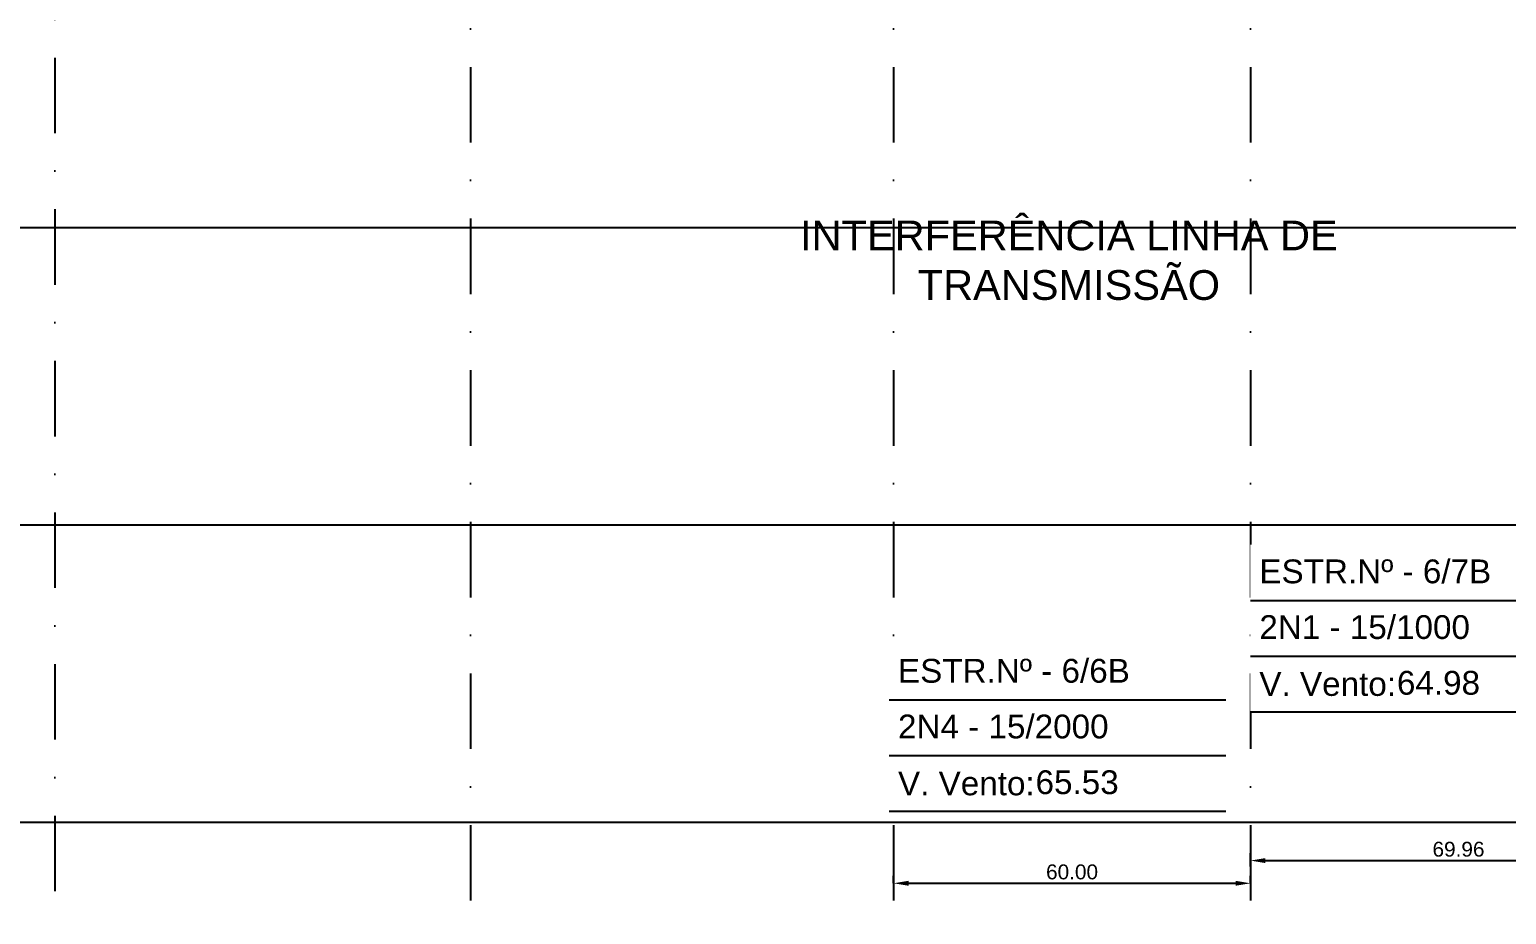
# Model space of a CAD drawing. Header units: metres. Extents: x -121 to 9872, y 3505 to 10721.
# Drawn here: x 6264.7 to 6513, y 6561.4 to 6710.3 of the extents above; entities that cross this region are included whole.
import ezdxf
from ezdxf.enums import TextEntityAlignment as Align

# ---------------------------------------------------------------- set-up
doc = ezdxf.new("R2010")
doc.units = ezdxf.units.M
doc.set_wipeout_variables(frame=1)
doc.header["$PDMODE"] = 2
doc.linetypes.add('DASHDOT', pattern=[25.4, 12.7, -6.35, 0, -6.35])
for name, color, linetype in [('Cabeçalho', 7, 'Continuous'), ('CON-LTs-EXISTENTES', 180, 'Continuous'), ('cotas', 7, 'Continuous'), ('GRID', 253, 'Continuous'), ('Ind_Bloco', 7, 'Continuous')]:
    doc.layers.add(name, color=color, linetype=linetype)
doc.styles.add('Arial', font='arial.ttf')
doc.styles.add('SIMM-PADRÃO_(TXT)', font='arial.ttf', dxfattribs={"height": 2})
doc.styles.get("Standard").update_dxf_attribs({"font": 'arial.ttf'})
doc.dimstyles.new('ISO-25', dxfattribs={"dimtxt": 2.5, "dimasz": 2.5, "dimexe": 1.25, "dimexo": 0.625, "dimtad": 1, "dimzin": 1, "dimtxsty": 'Standard', "dimcen": 2.5, "dimaunit": 1, "dimadec": 3, "dimazin": 3, "dimtfac": 1, "dimtmove": 0, "dimatfit": 3, "dimfxlon": 1, "dimarcsym": 0})

# ---------------------------------------------------------------- blocks, each defined once
blk = doc.blocks.new('*D392')
at = {"layer": 'cotas', "color": 0, "lineweight": -2, "transparency": 16777216}
for p, q in [((6409.97, 6566.68), (6409.97, 6567.93)), ((6412.47, 6566.68), (6467.47, 6566.68)), ((6469.97, 6566.68), (6469.97, 6567.93))]:
    blk.add_line(p, q, dxfattribs=at)
at = {"layer": 'cotas', "color": 0, "transparency": 16777216}
for points in [[(6412.47, 6567.1), (6412.47, 6566.27), (6409.97, 6566.68)], [(6467.47, 6567.1), (6467.47, 6566.27), (6469.97, 6566.68)]]:
    blk.add_solid(points, dxfattribs=at)
at = {"layer": 'Defpoints', "color": 0, "transparency": 16777216}
for p in [(6409.97, 6566.68), (6469.97, 6566.68), (6469.97, 6566.68)]:
    blk.add_point(p, dxfattribs=at)
at = {"layer": 'cotas', "color": 0, "transparency": 16777216, "insert": (6439.97, 6568.58), "char_height": 2.5, "attachment_point": 5}
blk.add_mtext('60.00', dxfattribs=at)
blk = doc.blocks.new('BlocoCabecalho')
blk.add_wipeout([(-11.66, -3.34), (44.97, -3.34), (44.97, -31.45), (-11.66, -31.45)])
for points in [[(-11.66, -12.71), (44.97, -12.71)], [(-11.66, -22.08), (44.97, -22.08)], [(-11.66, -31.45), (44.97, -31.45)]]:
    blk.add_lwpolyline(points)
at = {"style": 'SIMM-PADRÃO_(TXT)'}
for tag, p in [('ESTRUTURANUM', (-10.16, -11.03)), ('TIPO_ESFORÇO', (-10.16, -20.4)), ('VÃOVENTO', (12.97, -29.77))]:
    blk.add_attdef(tag, text='', height=4, dxfattribs=at).set_placement(p, align=Align.BOTTOM_LEFT)
at = {"layer": 'Ind_Bloco', "color": 7, "style": 'Arial'}
blk.add_text('V. Vento:', height=4, dxfattribs=at).set_placement((-10.16, -26.77), align=Align.MIDDLE_LEFT)
blk = doc.blocks.new('*D530')
at = {"color": 0, "lineweight": -2, "transparency": 16777216}
for p, q in [((6469.97, 6569.5), (6469.97, 6571.75)), ((6539.93, 6569.5), (6539.93, 6571.75)), ((6472.47, 6570.5), (6537.43, 6570.5))]:
    blk.add_line(p, q, dxfattribs=at)
at = {"color": 0, "transparency": 16777216}
for points in [[(6472.47, 6570.91), (6472.47, 6570.08), (6469.97, 6570.5)], [(6537.43, 6570.91), (6537.43, 6570.08), (6539.93, 6570.5)]]:
    blk.add_solid(points, dxfattribs=at)
at = {"layer": 'Defpoints', "color": 0, "transparency": 16777216}
for p in [(6539.93, 6570.5), (6469.97, 6567.31), (6539.93, 6567.31)]:
    blk.add_point(p, dxfattribs=at)
at = {"color": 0, "transparency": 16777216, "insert": (6504.95, 6572.4), "char_height": 2.5, "attachment_point": 5}
blk.add_mtext('69.96', dxfattribs=at)

msp = doc.modelspace()

# ---------------------------------------------------------------- linework, layer by layer
at = {"layer": 'GRID', "linetype": 'DASHDOT'}
for p, q in [((6268.908, 7878.548), (6268.908, 5511.78)), ((6338.844, 7876.973), (6338.844, 5510.205)), ((6409.968, 7876.973), (6409.968, 5510.205)), ((6469.968, 7876.973), (6469.968, 5510.205))]:
    msp.add_line(p, q, dxfattribs=at)
at = {"layer": 'GRID'}
for points in [[(-30.298, 6676.973), (7827.812, 6676.973)], [(-30.298, 6626.973), (7827.812, 6626.973)], [(-30.298, 6576.973), (7827.812, 6576.973)]]:
    msp.add_lwpolyline(points, dxfattribs=at)

# ---------------------------------------------------------------- texts
at = {"layer": 'CON-LTs-EXISTENTES', "insert": (6385.567, 6678.146), "char_height": 5, "attachment_point": 1}
msp.add_mtext_dynamic_manual_height_columns('\\pxqc;INTERFERÊNCIA LINHA DE TRANSMISSÃO', width=107.74339, gutter_width=12.5, heights=[0], dxfattribs=at)

# ---------------------------------------------------------------- dimensions: what is measured, and where the dimension line sits
dim = msp.add_linear_dim(base=(6539.928, 6570.498), p1=(6469.968, 6567.307), p2=(6539.928, 6567.307), dimstyle='ISO-25')
dim.commit()
dim.dimension.update_dxf_attribs({"geometry": '*D530', "text_midpoint": (6504.948, 6572.399)})
at = {"layer": 'cotas'}
dim = msp.add_linear_dim(base=(6469.968, 6566.682), p1=(6409.968, 6566.682), p2=(6469.968, 6566.682), dimstyle='ISO-25', dxfattribs=at)
dim.commit()
dim.dimension.update_dxf_attribs({"geometry": '*D392', "text_midpoint": (6439.968, 6568.583)})

# ---------------------------------------------------------------- next in the draw order: block references
at = {"layer": 'Cabeçalho'}
for p, values in [((6481.624, 6626.973), {'ESTRUTURANUM': 'ESTR.Nº - 6/7B', 'TIPO_ESFORÇO': '2N1 - 15/1000', 'VÃOVENTO': '64.98'}), ((6420.864, 6610.253), {'ESTRUTURANUM': 'ESTR.Nº - 6/6B', 'TIPO_ESFORÇO': '2N4 - 15/2000', 'VÃOVENTO': '65.53'})]:
    msp.add_blockref('BlocoCabecalho', p, dxfattribs=at).add_auto_attribs(values)

doc.saveas('drawing.dxf')
